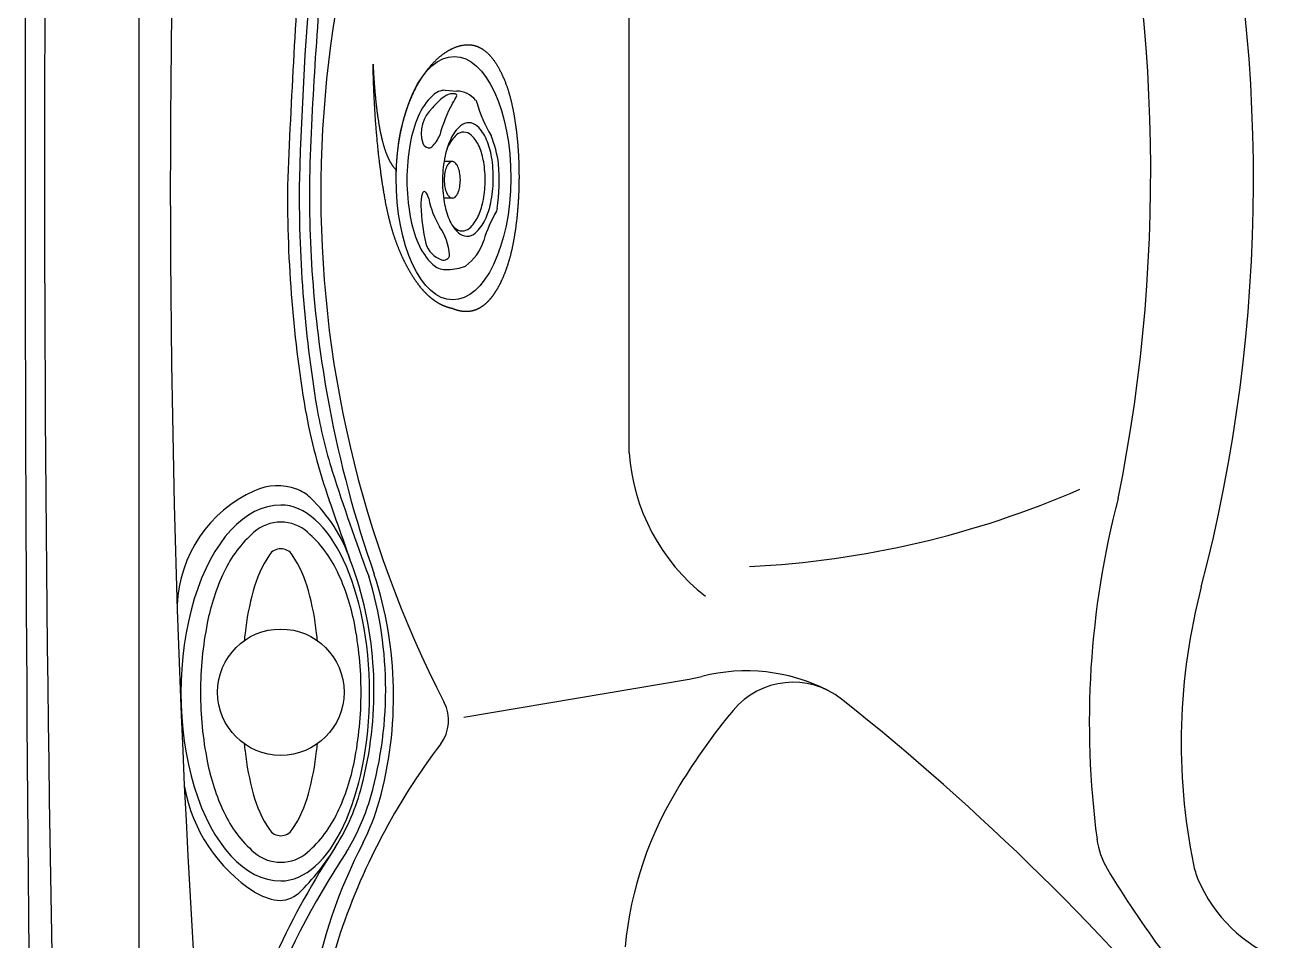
# Model space of a CAD drawing. Extents: x 649 to 723, y 631 to 778.
# Drawn here: x 648.76 to 680.98, y 671.61 to 695.11 of the extents above; entities that cross this region are included whole.
import ezdxf

# ---------------------------------------------------------------- set-up
doc = ezdxf.new("R2010")
doc.units = 0
doc.header["$MEASUREMENT"] = 0
for name, color, linetype in [('1', 4, 'Continuous'), ('204', 7, 'Continuous'), ('SPA', 2, 'Continuous')]:
    doc.layers.add(name, color=color, linetype=linetype)

# ---------------------------------------------------------------- blocks, each defined once
blk = doc.blocks.new('speaker_cover')
at = {"layer": '1'}
blk.add_lwpolyline([(132.406, 82.479, 0.182123), (131.717, 82.22, 0.10272), (130.95, 81.201, 0.06203), (130.518, 79.884, 0.048276), (130.346, 78.114, 0.048276), (130.518, 76.344, 0.06203), (130.95, 75.027, 0.10272), (131.717, 74.008, 0.182123), (132.406, 73.749, 0.182123), (133.094, 74.008, 0.10272), (133.862, 75.027, 0.06203), (134.293, 76.344, 0.048276), (134.465, 78.114, 0.048276), (134.293, 79.884, 0.06203), (133.862, 81.201, 0.10272), (133.094, 82.22, 0.182123)], format="xyb", close=True, dxfattribs=at)
at = {"layer": '1', "color": 3}
for points in [[(132.406, 81.797, 0.252394), (132.111, 81.638, 0.079125), (131.696, 80.718, 0.038428), (131.487, 79.628, 0.003572), (131.467, 79.436, 0.028106)], [(133.344, 79.436, 0.003572), (133.324, 79.628, 0.038428), (133.115, 80.718, 0.079125), (132.7, 81.638, 0.252394), (132.406, 81.797, 0.252394)], [(131.467, 76.792, 0.003572), (131.487, 76.6, 0.038428), (131.696, 75.51, 0.079125), (132.111, 74.59, 0.252394), (132.406, 74.431, 0.252394), (132.7, 74.59, 0.079125), (133.115, 75.51, 0.038428), (133.324, 76.6, 0.003572), (133.344, 76.792, 0.028106)]]:
    blk.add_lwpolyline(points, format="xyb", dxfattribs=at)
at = {"layer": '1'}
blk.add_circle((132.406, 78.114), 1.622, dxfattribs=at)
blk = doc.blocks.new('STANDARD')
at = {"layer": '1', "color": 2}
for p, q in [((0.984, 2.3), (1.28, 2.282)), ((1.162, 0.474), (0.952, 0.472)), ((1.166, -0.466), (0.941, -0.471)), ((0.984, -2.3), (1.056, -2.298))]:
    blk.add_line(p, q, dxfattribs=at)
blk.add_lwpolyline([(0.984, 2.3, 0.194738), (0.662, 2.17, 0.099647), (0.288, 1.626, 0.057272), (0.082, 0.936, 0.043868), (0, 0, 0.043868), (0.082, -0.936, 0.057272), (0.288, -1.626, 0.099647), (0.662, -2.17, 0.194738), (0.984, -2.3, 0.194738)], format="xyb", dxfattribs=at)
for points in [[(1.536, -1.445, 0.188918), (1.753, -1.364, 0.101146), (2.005, -1.027, 0.059435), (2.15, -0.592, 0.045845), (2.216, -0.001, 0.045845), (2.173, 0.591, 0.059435), (2.045, 1.032, 0.101146), (1.806, 1.379, 0.188918), (1.592, 1.468, 0.188918), (1.376, 1.387, 0.101146), (1.123, 1.05, 0.059435), (0.978, 0.615, 0.045845), (0.913, 0.024, 0.045845), (0.955, -0.568, 0.059435), (1.083, -1.009, 0.101146), (1.322, -1.356, 0.188918)], [(1.166, -0.466, 0.191184), (1.234, -0.439, 0.100578), (1.312, -0.328, 0.058587), (1.354, -0.186, 0.045064), (1.371, 0.005, 0.045064), (1.353, 0.196, 0.058587), (1.309, 0.337, 0.100578), (1.231, 0.447, 0.191184), (1.162, 0.474, 0.191184), (1.095, 0.447, 0.100578), (1.017, 0.336, 0.058587), (0.974, 0.194, 0.045064), (0.958, 0.003, 0.045064), (0.976, -0.188, 0.058587), (1.019, -0.329, 0.100578), (1.098, -0.44, 0.191184)]]:
    blk.add_lwpolyline(points, format="xyb", close=True, dxfattribs=at)
at = {"layer": '1', "color": 3}
for points in [[(1.414, -1.311, 0.188918), (1.603, -1.241, 0.101146), (1.823, -0.947, 0.059435), (1.949, -0.568, 0.045845), (2.007, -0.053, 0.045845), (1.969, 0.464, 0.059435), (1.858, 0.848, 0.101146), (1.65, 1.15, 0.188918), (1.463, 1.227, 0.188918), (1.274, 1.157, 0.101146), (1.055, 0.863, 0.010554), (1.026, 0.798, 0.045845)], [(1.172, -1.175, 0.021992), (1.228, -1.234, 0.188918), (1.414, -1.311, 0.188918)]]:
    blk.add_lwpolyline(points, format="xyb", dxfattribs=at)
at = {"layer": '1', "color": 2}
for centre, radius, start, end in [((1.254, 1.613), 0.669, 40.7757, 87.76), ((1.634, 1.941), 0.168, 15.685, 40.7757), ((5.174, 2.935), 3.51, 195.685, 210.8178), ((-0.652, -0.001), 3.033, 7.7761, 22.0333), ((-3.284, 0.004), 5.652, 352.4729, 4.1121), ((5.378, -2.583), 3.559, 149.904, 163.1848), ((2.153, -0.714), 0.168, 329.904, 352.4729), ((0.729, -1.167), 1.301, 306.4998, 342.6906), ((1.026, -0.938), 1.361, 271.2926, 290.5173)]:
    blk.add_arc(centre, radius, start, end, dxfattribs=at)
at = {"layer": '1', "color": 3}
for centre, radius, start, end in [((1.724, 1.025), 1.349, 122.169, 142.4355), ((4.562, 0.132), 3.857, 151.6164, 164.6623), ((1.183, 1.847), 0.366, 80.8518, 118.9625), ((0.568, 2.431), 0.76, 322.2664, 339.394), ((1.235, 2.165), 0.0439, 357.8341, 81.7245), ((1.258, 1.195), 0.889, 132.7569, 196.3026), ((0.095, 1.439), 0.801, 312.5754, 339.0523), ((0.583, 1.008), 0.188, 199.4752, 259.1487), ((0.567, 0.925), 0.103, 259.1487, 312.5754), ((0.453, -0.355), 0.0541, 73.5871, 165.6626), ((0.16, -0.575), 0.411, 13.2926, 41.4318), ((1.287, -0.625), 0.931, 162.2988, 182.6181), ((2.731, -0.06), 2.211, 190.9737, 211.2098), ((5.417, -0.499), 5.062, 181.9016, 192.9406), ((-0.343, -2.033), 1.443, 4.4001, 34.9907), ((1.085, -1.451), 0.629, 196.8623, 251.9047), ((0.943, -1.903), 0.155, 249.9578, 352.6608)]:
    blk.add_arc(centre, radius, start, end, dxfattribs=at)
blk = doc.blocks.new('2010PRODIGY')
at = {"layer": '1', "color": 3}
blk.add_line((2.675, 12.056), (2.675, 74.876), dxfattribs=at)
at = {"layer": '1'}
for p, q in [((15.248, 36.675), (15.248, 51.804)), ((11.002, 29.884), (16.784, 30.864))]:
    blk.add_line(p, q, dxfattribs=at)
for centre, radius, start, end in [((1985.457, 43.468), 1985.706, 179.093756, 180.906244), ((331.026, 43.468), 327.55, 174.94791, 185.05204), ((35.936, 43.347), 28.6, 151.4121, 207.2197), ((-13.816, 43.879), 42.441, 348.6126, 15.0607), ((-10.257, 43.694), 41.518, 345.4052, 14.1644), ((20.333, 37.014), 5.096, 183.8149, 232.0979), ((17.158, 57.836), 24.111, 272.7942, 293.5887), ((49.786, 29.747), 22.737, 165.3463, 187.5623), ((45.223, 29.237), 15.815, 165.368, 191.4096), ((16.116, 34.808), 4, 279.6154, 284.365), ((18.251, 26.47), 4.606, 62.934, 104.365), ((19.452, 28.784), 2, 51.5309, 140.3478), ((-19.296, -19.982), 64.286, 39.3589, 51.53089), ((30.392, 19.716), 16.21, 140.3478, 148.6436), ((24.59, 23.115), 9.488, 147.9398, 174.6863), ((29.229, 27.018), 2, 187.5623, 210.915), ((31.681, 26.504), 2, 191.4096, 202.7807), ((49.689, 39.27), 25.847, 210.915, 222.3046), ((33.31, 27.188), 3.767, 202.7807, 249.0575)]:
    blk.add_arc(centre, radius, start, end, dxfattribs=at)
at = {"layer": '1', "color": 3}
for centre, radius, start, end in [((1051.694, 43.777), 1051.445, 178.304125, 181.728593), ((225.356, 34.408), 219.068, 175.78464, 177.56135), ((97.738, 40.852), 90.739, 174.27246, 178.18806), ((108.669, 40.653), 101.929, 175.11241, 178.27314), ((39.4, 43.24), 32.917, 179.1492, 189.5355), ((39.397, 43.24), 32.614, 179.1485, 189.5357), ((36.647, 43.34), 29.605, 179.2623, 190.6088), ((21.902, 40.494), 15.207, 190.2504, 199.3341), ((20.032, 40.073), 12.992, 189.9074, 197.3499), ((36.253, 43.252), 29.201, 190.5798, 199.3958), ((67.971, 55.633), 63.393, 197.85321, 200.42968), ((6.227, 34.387), 1.439, 70.103, 114.1844), ((7.012, 32.629), 3.364, 114.1153, 177.7007), ((6.377, 34.8), 1, 46.0064, 70.103), ((4.224, 32.57), 4.099, 19.2958, 46.0064), ((-280.019, -66.606), 305.147, 19.13279, 19.54071), ((-0.978, 30.59), 9.979, 342.9999, 16.9857), ((-0.945, 30.429), 10.147, 344.5346, 17.9353), ((-0.973, 30.564), 9.673, 345.4304, 17.1062), ((9.614, 29.808), 1, 322.8744, 27.2197), ((24.121, 18.826), 17.195, 142.8744, 161.8759), ((7.841, 28.815), 4.064, 190.083, 237.1481), ((3.199, 29.427), 5.349, 327.6329, 345.9739), ((2.982, 29.405), 6.089, 333.2343, 343.9683), ((2.581, 29.647), 6.302, 329.1124, 341.7402), ((25.345, 14.985), 21.09, 146.703, 163.7717), ((2.692, 29.587), 5.865, 314.0679, 328.9658), ((20.346, 20.47), 13.439, 152.5592, 169.9607), ((24.459, 15.397), 19.814, 146.2247, 173.1401), ((6.417, 26.645), 1.469, 237.9138, 262.0785), ((6.291, 25.896), 0.71, 263.7811, 312.4868), ((17.797, 21.075), 10.487, 162.8025, 188.9617)]:
    blk.add_arc(centre, radius, start, end, dxfattribs=at)
blk.add_ellipse((10.74, 43.722), major_axis=(0.019, 3.125), ratio=0.470608, dxfattribs=at)
for ratio, start_param, end_param in [(0.530834, 0, 3.141593), (0.472256, 3.141593, 6.283185)]:
    blk.add_ellipse((6.307, 30.509), major_axis=(0, 4.824), ratio=ratio, start_param=start_param, end_param=end_param, dxfattribs=at)
at = {"layer": '204', "color": 3, "linetype": 'Continuous'}
for points in [[(9.274, 43.936), (9.276, 43.976, -0.001738), (9.277, 44.017, -0.001744), (9.279, 44.057, -0.001746), (9.281, 44.098, -0.001743), (9.284, 44.138, -0.001742), (9.287, 44.178, -0.001742), (9.29, 44.219, -0.001743), (9.293, 44.259, -0.001743), (9.297, 44.299, -0.001744), (9.301, 44.339, -0.001745), (9.305, 44.379, -0.001748), (9.309, 44.419, -0.001749), (9.314, 44.458, -0.001752), (9.319, 44.498, -0.001755), (9.324, 44.537, -0.001758), (9.33, 44.577, -0.001762), (9.335, 44.616, -0.001766), (9.341, 44.655, -0.00177), (9.348, 44.694, -0.001776), (9.354, 44.733, -0.001781), (9.361, 44.772, -0.001787), (9.368, 44.81, -0.001793), (9.376, 44.849, -0.001799), (9.383, 44.887, -0.001806), (9.391, 44.925, -0.001814), (9.399, 44.963, -0.001822), (9.408, 45.001, -0.001831), (9.416, 45.039, -0.001839), (9.425, 45.076, -0.001849), (9.434, 45.113, -0.001857), (9.444, 45.151, -0.00187), (9.453, 45.188, -0.001889), (9.463, 45.224, -0.001907), (9.473, 45.261, -0.001922), (9.484, 45.297, -0.001937), (9.494, 45.333, -0.001952), (9.505, 45.369, -0.001968), (9.516, 45.404, -0.001984), (9.528, 45.44, -0.002001), (9.539, 45.475, -0.002018), (9.551, 45.51, -0.002036), (9.563, 45.544, -0.002055), (9.575, 45.578, -0.002074), (9.588, 45.612, -0.002094), (9.6, 45.646, -0.002114), (9.613, 45.68, -0.002135), (9.627, 45.713, -0.002157), (9.64, 45.746, -0.002179), (9.653, 45.779, -0.002203), (9.667, 45.811, -0.002226), (9.681, 45.843, -0.002251), (9.696, 45.875, -0.002276), (9.71, 45.906, -0.002302), (9.725, 45.937, -0.002328), (9.74, 45.968, -0.002356), (9.755, 45.999, -0.002386), (9.77, 46.029, -0.002412), (9.786, 46.059, -0.002432), (9.801, 46.089, -0.002455), (9.817, 46.118, -0.002475), (9.833, 46.147, -0.002498), (9.85, 46.175, -0.00252), (9.866, 46.203, -0.002545), (9.883, 46.231, -0.002568), (9.899, 46.259, -0.002595), (9.916, 46.286, -0.00262), (9.934, 46.313, -0.002648), (9.951, 46.339, -0.002675), (9.968, 46.365, -0.002706), (9.986, 46.391, -0.002735), (10.004, 46.416, -0.002767), (10.022, 46.441, -0.002798), (10.04, 46.465, -0.002832), (10.058, 46.489, -0.002866), (10.076, 46.513, -0.002902), (10.095, 46.536, -0.002937), (10.114, 46.559, -0.002977), (10.132, 46.582, -0.003017), (10.151, 46.604, -0.003054), (10.17, 46.626, -0.003091), (10.19, 46.647, -0.003121), (10.209, 46.668, -0.003138), (10.228, 46.688, -0.003173), (10.247, 46.708, -0.003197), (10.267, 46.728, -0.003229), (10.286, 46.747, -0.003255), (10.306, 46.765, -0.003291), (10.325, 46.783, -0.003318), (10.344, 46.801, -0.003354), (10.364, 46.818, -0.003382), (10.383, 46.835, -0.00342), (10.403, 46.851, -0.00345), (10.422, 46.866, -0.00349), (10.442, 46.882, -0.003522), (10.461, 46.896, -0.003564), (10.48, 46.911, -0.003597), (10.5, 46.925, -0.003641), (10.519, 46.938, -0.003678), (10.538, 46.951, -0.003723), (10.558, 46.964, -0.003756), (10.577, 46.976, -0.00381), (10.596, 46.988, -0.003873), (10.615, 46.999, -0.003898), (10.634, 47.01, -0.003838), (10.653, 47.02, -0.004198), (10.674, 47.031, -0.004556), (10.696, 47.042, -0.00476), (10.72, 47.053, -0.005629), (10.745, 47.065, -0.005735), (10.772, 47.076, -0.005487), (10.801, 47.087, -0.006965), (10.831, 47.098, -0.00978), (10.863, 47.108, -0.006995), (10.894, 47.117, -0.000596), (10.923, 47.125, -0.012499), (10.962, 47.133, -0.024575), (11.024, 47.14, -0.011665), (11.107, 47.147, -0.005755)], [(11.107, 47.147), (11.134, 47.146, -0.009179), (11.16, 47.145, -0.009369), (11.186, 47.142, -0.009499), (11.212, 47.139, -0.009549), (11.237, 47.134, -0.009592), (11.262, 47.129, -0.009601), (11.287, 47.123, -0.009586), (11.311, 47.116, -0.009534), (11.336, 47.107, -0.009458), (11.36, 47.098, -0.009349), (11.383, 47.088, -0.009223), (11.407, 47.077, -0.009071), (11.43, 47.065, -0.00889), (11.453, 47.053, -0.008687), (11.476, 47.039, -0.008494), (11.498, 47.024, -0.008279), (11.521, 47.009, -0.008089), (11.543, 46.992, -0.007916), (11.565, 46.975, -0.007669), (11.587, 46.956, -0.007466), (11.609, 46.936, -0.00724), (11.63, 46.916, -0.007023), (11.652, 46.894, -0.006787), (11.674, 46.871, -0.00658), (11.695, 46.847, -0.006353), (11.716, 46.822, -0.00615), (11.737, 46.796, -0.005932), (11.758, 46.768, -0.005739), (11.779, 46.74, -0.005532), (11.8, 46.71, -0.005348), (11.821, 46.68, -0.005155), (11.841, 46.648, -0.004985), (11.861, 46.615, -0.004802), (11.882, 46.58, -0.004639), (11.902, 46.545, -0.004476), (11.921, 46.508, -0.004339), (11.941, 46.47, -0.004168), (11.96, 46.431, -0.004006), (11.98, 46.391, -0.003905), (11.999, 46.349, -0.003834), (12.018, 46.306, -0.003594), (12.036, 46.263, -0.003438), (12.054, 46.22, -0.003304), (12.07, 46.178, -0.002996), (12.086, 46.137, -0.002831), (12.1, 46.099, -0.002634), (12.113, 46.062, -0.002523), (12.125, 46.028, -0.002394), (12.135, 45.997, -0.002383), (12.144, 45.969, -0.002266), (12.152, 45.943, -0.002315), (12.16, 45.918, -0.002016), (12.167, 45.893, -0.001714), (12.175, 45.866, -0.001809), (12.183, 45.839, -0.001837), (12.19, 45.812, -0.001754), (12.197, 45.784, -0.001692), (12.205, 45.755, -0.001675), (12.212, 45.726, -0.001646), (12.219, 45.697, -0.001611), (12.226, 45.667, -0.001576), (12.233, 45.636, -0.00155), (12.24, 45.605, -0.00152), (12.247, 45.573, -0.001495), (12.254, 45.541, -0.001466), (12.261, 45.508, -0.001443), (12.268, 45.474, -0.001417), (12.274, 45.44, -0.001395), (12.281, 45.406, -0.001371), (12.287, 45.371, -0.001351), (12.293, 45.335, -0.001328), (12.3, 45.299, -0.00131), (12.306, 45.262, -0.001288), (12.312, 45.225, -0.00127), (12.317, 45.187, -0.001252), (12.323, 45.148, -0.001239), (12.329, 45.109, -0.001213), (12.334, 45.07, -0.001196), (12.34, 45.03, -0.001188), (12.345, 44.991, -0.001176), (12.35, 44.95, -0.001166), (12.355, 44.91, -0.001157), (12.36, 44.87, -0.001149), (12.364, 44.829, -0.001141), (12.368, 44.789, -0.001133), (12.373, 44.748, -0.001126), (12.377, 44.707, -0.001119), (12.38, 44.665, -0.001112), (12.384, 44.624, -0.001106), (12.388, 44.582, -0.001101), (12.391, 44.541, -0.001095), (12.394, 44.499, -0.001091), (12.397, 44.457, -0.001086), (12.4, 44.415, -0.001083), (12.403, 44.373, -0.001079), (12.405, 44.33, -0.001075), (12.407, 44.288, -0.001073), (12.409, 44.245, -0.001074), (12.411, 44.203, -0.001066), (12.413, 44.16, -0.001053), (12.415, 44.117, -0.001042), (12.416, 44.074, -0.001032), (12.417, 44.032, -0.001028), (12.418, 43.989, -0.001028), (12.419, 43.946, -0.001028), (12.42, 43.903, -0.001026), (12.42, 43.86, -0.001025), (12.42, 43.817, -0.001025), (12.421, 43.775, -0.001025), (12.421, 43.732, -0.001025), (12.42, 43.689, -0.001026), (12.42, 43.646, -0.001026), (12.419, 43.604, -0.001028), (12.419, 43.561, -0.001029), (12.418, 43.518, -0.001031), (12.417, 43.476, -0.001033), (12.415, 43.433, -0.001035), (12.414, 43.391, -0.001038), (12.412, 43.348, -0.001041), (12.41, 43.306, -0.001045), (12.408, 43.263, -0.001049), (12.406, 43.221, -0.001053), (12.404, 43.179, -0.001057), (12.402, 43.137, -0.001062), (12.399, 43.095, -0.001067), (12.396, 43.053, -0.001073), (12.393, 43.011, -0.001079), (12.39, 42.97, -0.001085), (12.386, 42.928, -0.001092), (12.383, 42.887, -0.001099), (12.379, 42.845, -0.001106), (12.375, 42.804, -0.001114), (12.371, 42.763, -0.001122), (12.367, 42.722, -0.001131), (12.363, 42.681, -0.00114), (12.358, 42.641, -0.001149), (12.353, 42.6, -0.001159), (12.348, 42.56, -0.00117), (12.343, 42.52, -0.001181), (12.338, 42.48, -0.001193), (12.332, 42.44, -0.001204), (12.327, 42.4, -0.001215), (12.321, 42.361, -0.00123), (12.315, 42.321, -0.001245), (12.309, 42.282, -0.001255), (12.303, 42.243, -0.001275), (12.296, 42.205, -0.001301), (12.29, 42.167, -0.001322), (12.283, 42.129, -0.001348), (12.276, 42.093, -0.001368), (12.269, 42.056, -0.001393), (12.262, 42.021, -0.001416), (12.255, 41.986, -0.001444), (12.248, 41.951, -0.001468), (12.241, 41.917, -0.001497), (12.233, 41.883, -0.001524), (12.226, 41.85, -0.001555), (12.218, 41.818, -0.001583), (12.21, 41.786, -0.001616), (12.203, 41.755, -0.001647), (12.195, 41.724, -0.001683), (12.187, 41.693, -0.001716), (12.179, 41.664, -0.001754), (12.171, 41.634, -0.001789), (12.163, 41.606, -0.001831), (12.154, 41.578, -0.001872), (12.146, 41.55, -0.001914), (12.138, 41.523, -0.001945), (12.129, 41.496, -0.002006), (12.121, 41.47, -0.002098), (12.112, 41.444, -0.002093), (12.103, 41.419, -0.001932), (12.094, 41.394, -0.001805), (12.086, 41.37, -0.001676), (12.077, 41.346, -0.001633), (12.068, 41.322, -0.001673), (12.058, 41.298, -0.001693), (12.049, 41.274, -0.001685), (12.04, 41.251, -0.001689), (12.03, 41.228, -0.001697), (12.021, 41.205, -0.001701), (12.011, 41.182, -0.001692), (12.002, 41.16, -0.001718), (11.992, 41.138, -0.001781), (11.982, 41.116, -0.001835), (11.972, 41.094, -0.001882), (11.962, 41.073, -0.001923), (11.952, 41.052, -0.001958), (11.942, 41.031, -0.001996), (11.931, 41.01, -0.002037), (11.921, 40.99, -0.002079), (11.911, 40.97, -0.002121), (11.9, 40.95, -0.002166), (11.89, 40.93, -0.002211), (11.879, 40.911, -0.002256), (11.868, 40.892, -0.002302), (11.857, 40.873, -0.002348), (11.846, 40.855, -0.002393), (11.835, 40.837, -0.002445), (11.824, 40.819, -0.002495), (11.813, 40.801, -0.002548), (11.802, 40.784, -0.0026), (11.791, 40.767, -0.002657), (11.78, 40.75, -0.002711), (11.769, 40.734, -0.002769), (11.757, 40.718, -0.002825), (11.746, 40.702, -0.002886), (11.734, 40.687, -0.002944), (11.723, 40.672, -0.003007), (11.711, 40.657, -0.003067), (11.7, 40.643, -0.003132), (11.688, 40.629, -0.003194), (11.676, 40.615, -0.003261), (11.665, 40.601, -0.003325), (11.653, 40.588, -0.003393), (11.641, 40.575, -0.003458), (11.629, 40.562, -0.003528), (11.617, 40.55, -0.003594), (11.605, 40.538, -0.003665), (11.593, 40.526, -0.003732), (11.581, 40.515, -0.003803), (11.568, 40.504, -0.003871), (11.556, 40.493, -0.003942), (11.544, 40.482, -0.00401), (11.531, 40.472, -0.00408), (11.519, 40.462, -0.004147), (11.506, 40.452, -0.004217), (11.494, 40.443, -0.004282), (11.481, 40.434, -0.00435), (11.469, 40.425, -0.004413), (11.456, 40.417, -0.004478), (11.443, 40.408, -0.004538), (11.43, 40.401, -0.0046), (11.418, 40.393, -0.004656), (11.405, 40.386, -0.004713), (11.392, 40.379, -0.004765), (11.379, 40.372, -0.004817), (11.366, 40.365, -0.004863), (11.352, 40.359, -0.00491), (11.339, 40.354, -0.00495), (11.326, 40.348, -0.004989), (11.313, 40.343, -0.005019), (11.299, 40.338, -0.005054), (11.286, 40.333, -0.005089), (11.272, 40.329, -0.0051), (11.259, 40.325, -0.005086), (11.245, 40.321, -0.005143), (11.232, 40.317, -0.005243), (11.218, 40.314, -0.005091), (11.204, 40.311, -0.004755), (11.191, 40.308, -0.005247), (11.177, 40.306, -0.006245), (11.162, 40.304, -0.004725), (11.149, 40.302, -0.001616), (11.137, 40.3, -0.006641), (11.121, 40.299, -0.011321), (11.096, 40.298, -0.005473), (11.063, 40.297, -0.002883)], [(8.676, 46.651), (8.677, 46.625, 0.000311), (8.679, 46.598, 0.000312), (8.68, 46.572, 0.000314), (8.681, 46.545, 0.000318), (8.683, 46.519, 0.000322), (8.684, 46.493, 0.000325), (8.686, 46.467, 0.000328), (8.687, 46.441, 0.000332), (8.689, 46.415, 0.000335), (8.69, 46.389, 0.000339), (8.692, 46.363, 0.000343), (8.693, 46.337, 0.000346), (8.695, 46.312, 0.00035), (8.697, 46.286, 0.000354), (8.698, 46.26, 0.000358), (8.7, 46.235, 0.000362), (8.702, 46.21, 0.000366), (8.704, 46.184, 0.000371), (8.706, 46.159, 0.000375), (8.707, 46.134, 0.000379), (8.709, 46.109, 0.000384), (8.711, 46.084, 0.000388), (8.713, 46.059, 0.000393), (8.715, 46.034, 0.000398), (8.717, 46.009, 0.000402), (8.719, 45.984, 0.000407), (8.721, 45.96, 0.000412), (8.723, 45.935, 0.000417), (8.726, 45.911, 0.000422), (8.728, 45.886, 0.000428), (8.73, 45.862, 0.000433), (8.732, 45.838, 0.000439), (8.735, 45.814, 0.000444), (8.737, 45.79, 0.00045), (8.739, 45.766, 0.000456), (8.742, 45.742, 0.000462), (8.744, 45.719, 0.000468), (8.747, 45.695, 0.000474), (8.749, 45.671, 0.00048), (8.752, 45.648, 0.000487), (8.754, 45.625, 0.000493), (8.757, 45.601, 0.0005), (8.76, 45.578, 0.000507), (8.762, 45.555, 0.000515), (8.765, 45.532, 0.00052), (8.768, 45.51, 0.000525), (8.771, 45.487, 0.000536), (8.773, 45.464, 0.000556), (8.776, 45.442, 0.000547), (8.779, 45.419, 0.000513), (8.782, 45.397, 0.000584), (8.785, 45.374, 0.000734), (8.788, 45.351, 0.000555), (8.792, 45.329, 0.000156), (8.794, 45.309, 0.00084), (8.798, 45.283, 0.00152), (8.804, 45.243, 0.000744), (8.812, 45.191, 0.000388)], [(9.008, 43.06), (8.997, 43.118, -0.000986), (8.987, 43.176, -0.000989), (8.976, 43.234, -0.000981), (8.966, 43.292, -0.000963), (8.956, 43.351, -0.000949), (8.946, 43.409, -0.000936), (8.937, 43.468, -0.000924), (8.927, 43.527, -0.00091), (8.918, 43.585, -0.000898), (8.909, 43.644, -0.000885), (8.901, 43.703, -0.000873), (8.892, 43.763, -0.00086), (8.884, 43.822, -0.000849), (8.876, 43.881, -0.000836), (8.868, 43.94, -0.000825), (8.86, 44, -0.000811), (8.852, 44.059, -0.000799), (8.845, 44.119, -0.000788), (8.838, 44.179, -0.000778), (8.831, 44.239, -0.000767), (8.824, 44.299, -0.000757), (8.817, 44.358, -0.000746), (8.811, 44.419, -0.000736), (8.804, 44.479, -0.000726), (8.798, 44.539, -0.000716), (8.792, 44.599, -0.000706), (8.786, 44.659, -0.000697), (8.781, 44.72, -0.000687), (8.775, 44.78, -0.000679), (8.77, 44.84, -0.000669), (8.765, 44.901, -0.000661), (8.76, 44.961, -0.000651), (8.755, 45.022, -0.000643), (8.75, 45.082, -0.000634), (8.746, 45.143, -0.000626), (8.741, 45.204, -0.000618), (8.737, 45.264, -0.00061), (8.733, 45.325, -0.000601), (8.729, 45.385, -0.000594), (8.725, 45.446, -0.000586), (8.721, 45.507, -0.000578), (8.718, 45.567, -0.00057), (8.714, 45.628, -0.000564), (8.711, 45.688, -0.000557), (8.708, 45.749, -0.000548), (8.705, 45.809, -0.000538), (8.702, 45.87, -0.000535), (8.699, 45.93, -0.000538), (8.697, 45.991, -0.000517), (8.694, 46.051, -0.000479), (8.692, 46.111, -0.000518), (8.69, 46.172, -0.000603), (8.688, 46.234, -0.000459), (8.686, 46.292, -0.00017), (8.684, 46.344, -0.000624), (8.682, 46.412, -0.001047), (8.679, 46.515, -0.000512), (8.676, 46.651, -0.000274)], [(8.812, 45.191), (8.816, 45.166, 0.000876), (8.82, 45.14, 0.000863), (8.825, 45.114, 0.000874), (8.829, 45.089, 0.000912), (8.833, 45.063, 0.000942), (8.838, 45.037, 0.000969), (8.843, 45.012, 0.000996), (8.847, 44.986, 0.001029), (8.852, 44.961, 0.001059), (8.857, 44.935, 0.001093), (8.862, 44.91, 0.001125), (8.867, 44.885, 0.001162), (8.873, 44.86, 0.001197), (8.878, 44.835, 0.001236), (8.884, 44.81, 0.001274), (8.889, 44.785, 0.001317), (8.895, 44.76, 0.001357), (8.901, 44.735, 0.001404), (8.907, 44.711, 0.001448), (8.913, 44.687, 0.001498), (8.919, 44.663, 0.001547), (8.925, 44.639, 0.001602), (8.932, 44.615, 0.001655), (8.938, 44.591, 0.001715), (8.945, 44.568, 0.001773), (8.952, 44.545, 0.001838), (8.958, 44.522, 0.001902), (8.965, 44.499, 0.001974), (8.973, 44.476, 0.002044), (8.98, 44.454, 0.002123), (8.987, 44.432, 0.002201), (8.995, 44.41, 0.002287), (9.003, 44.389, 0.002374), (9.01, 44.367, 0.002468), (9.018, 44.346, 0.002565), (9.026, 44.326, 0.002671), (9.035, 44.306, 0.002776), (9.043, 44.285, 0.002886), (9.052, 44.266, 0.003009), (9.06, 44.246, 0.003151), (9.069, 44.227, 0.003302), (9.078, 44.208, 0.003486), (9.087, 44.19, 0.003669), (9.097, 44.172, 0.003869), (9.106, 44.154, 0.004049), (9.116, 44.137, 0.004227), (9.126, 44.12, 0.004476), (9.136, 44.103, 0.004811), (9.146, 44.087, 0.004878), (9.157, 44.071, 0.004731), (9.167, 44.056, 0.005512), (9.178, 44.04, 0.006999), (9.19, 44.025, 0.005456), (9.201, 44.012, 0.001676), (9.211, 43.999, 0.008304), (9.224, 43.984, 0.015461), (9.246, 43.963, 0.007834), (9.274, 43.936, 0.004171)], [(9.269, 43.877), (9.269, 43.879, -0.001088), (9.269, 43.88, -0.001066), (9.269, 43.882, -0.00109), (9.269, 43.883, -0.001167), (9.269, 43.885, -0.001224), (9.269, 43.886, -0.001276), (9.269, 43.888, -0.001326), (9.269, 43.889, -0.001384), (9.269, 43.891, -0.001436), (9.269, 43.892, -0.001493), (9.269, 43.893, -0.001544), (9.269, 43.895, -0.001602), (9.269, 43.896, -0.001654), (9.269, 43.898, -0.001711), (9.269, 43.899, -0.001763), (9.269, 43.901, -0.001821), (9.269, 43.902, -0.001872), (9.269, 43.904, -0.001929), (9.269, 43.905, -0.00198), (9.269, 43.907, -0.002038), (9.269, 43.908, -0.002088), (9.269, 43.91, -0.002143), (9.27, 43.911, -0.002195), (9.27, 43.912, -0.002256), (9.27, 43.914, -0.002299), (9.27, 43.915, -0.002337), (9.27, 43.917, -0.002409), (9.27, 43.918, -0.002519), (9.271, 43.92, -0.002486), (9.271, 43.921, -0.002353), (9.271, 43.923, -0.002668), (9.271, 43.924, -0.003284), (9.272, 43.926, -0.00249), (9.272, 43.927, -0.000766), (9.272, 43.928, -0.003671), (9.273, 43.93, -0.006507), (9.273, 43.932, -0.003176), (9.274, 43.936, -0.001666)], [(9.875, 40.946), (9.86, 40.966, -0.002052), (9.845, 40.986, -0.002036), (9.83, 41.006, -0.002013), (9.815, 41.026, -0.001985), (9.8, 41.047, -0.00196), (9.785, 41.068, -0.001937), (9.771, 41.089, -0.001914), (9.756, 41.11, -0.001891), (9.742, 41.132, -0.001869), (9.727, 41.153, -0.001848), (9.713, 41.175, -0.001827), (9.699, 41.197, -0.001807), (9.685, 41.219, -0.001788), (9.671, 41.242, -0.001769), (9.657, 41.264, -0.001751), (9.643, 41.287, -0.001733), (9.629, 41.31, -0.001716), (9.616, 41.333, -0.0017), (9.603, 41.357, -0.001684), (9.589, 41.38, -0.001669), (9.576, 41.404, -0.001653), (9.563, 41.428, -0.001639), (9.55, 41.452, -0.001625), (9.537, 41.476, -0.001613), (9.524, 41.5, -0.001598), (9.512, 41.525, -0.001583), (9.499, 41.55, -0.001575), (9.487, 41.575, -0.001575), (9.474, 41.6, -0.001573), (9.462, 41.625, -0.00157), (9.45, 41.65, -0.001559), (9.438, 41.676, -0.001541), (9.426, 41.701, -0.001525), (9.415, 41.727, -0.001512), (9.403, 41.753, -0.001498), (9.392, 41.779, -0.001485), (9.38, 41.806, -0.001472), (9.369, 41.832, -0.001459), (9.358, 41.859, -0.001446), (9.347, 41.885, -0.001434), (9.336, 41.912, -0.001422), (9.325, 41.939, -0.001411), (9.315, 41.967, -0.0014), (9.304, 41.994, -0.001389), (9.294, 42.021, -0.001378), (9.283, 42.049, -0.001368), (9.273, 42.077, -0.001358), (9.263, 42.105, -0.001348), (9.253, 42.133, -0.001339), (9.243, 42.161, -0.001329), (9.234, 42.189, -0.001321), (9.224, 42.217, -0.001312), (9.215, 42.246, -0.001303), (9.205, 42.275, -0.001295), (9.196, 42.303, -0.001287), (9.187, 42.332, -0.00128), (9.178, 42.361, -0.001272), (9.17, 42.39, -0.001266), (9.161, 42.42, -0.001258), (9.152, 42.449, -0.001248), (9.144, 42.479, -0.001237), (9.136, 42.508, -0.001225), (9.127, 42.538, -0.001217), (9.119, 42.568, -0.001213), (9.112, 42.598, -0.001203), (9.104, 42.628, -0.001189), (9.096, 42.658, -0.001192), (9.089, 42.688, -0.001209), (9.081, 42.719, -0.001169), (9.074, 42.749, -0.001086), (9.067, 42.779, -0.001192), (9.06, 42.81, -0.001413), (9.053, 42.842, -0.001067), (9.046, 42.872, -0.000366), (9.04, 42.899, -0.001495), (9.033, 42.934, -0.002551), (9.022, 42.989, -0.001238), (9.008, 43.06, -0.000654)], [(10.702, 40.377), (10.689, 40.38, -0.003029), (10.675, 40.383, -0.002983), (10.662, 40.387, -0.002978), (10.649, 40.39, -0.003021), (10.635, 40.394, -0.003043), (10.622, 40.397, -0.003059), (10.609, 40.401, -0.003069), (10.595, 40.406, -0.003087), (10.582, 40.41, -0.003096), (10.568, 40.414, -0.003109), (10.555, 40.419, -0.003113), (10.541, 40.424, -0.003122), (10.528, 40.429, -0.003123), (10.514, 40.435, -0.003128), (10.5, 40.44, -0.003125), (10.487, 40.446, -0.003127), (10.473, 40.452, -0.00312), (10.459, 40.458, -0.003118), (10.446, 40.464, -0.003108), (10.432, 40.471, -0.003103), (10.418, 40.478, -0.003089), (10.404, 40.485, -0.003079), (10.391, 40.492, -0.003064), (10.377, 40.5, -0.00306), (10.363, 40.507, -0.003049), (10.349, 40.515, -0.003046), (10.335, 40.524, -0.003035), (10.321, 40.532, -0.003029), (10.307, 40.541, -0.003016), (10.293, 40.55, -0.00301), (10.28, 40.559, -0.002995), (10.266, 40.569, -0.002987), (10.252, 40.578, -0.002971), (10.238, 40.588, -0.002962), (10.224, 40.599, -0.002945), (10.21, 40.609, -0.002934), (10.196, 40.62, -0.002916), (10.182, 40.631, -0.002904), (10.168, 40.642, -0.002885), (10.154, 40.654, -0.002872), (10.14, 40.666, -0.002851), (10.126, 40.678, -0.002835), (10.112, 40.69, -0.002816), (10.098, 40.703, -0.002806), (10.084, 40.716, -0.002776), (10.07, 40.729, -0.002742), (10.056, 40.743, -0.002745), (10.042, 40.756, -0.002787), (10.028, 40.771, -0.002678), (10.014, 40.785, -0.002475), (10, 40.8, -0.002725), (9.986, 40.815, -0.003244), (9.971, 40.831, -0.002405), (9.958, 40.846, -0.000762), (9.946, 40.859, -0.003415), (9.93, 40.878, -0.005774), (9.906, 40.907, -0.002731), (9.875, 40.946, -0.001416)], [(11.063, 40.297), (11.059, 40.297, -0.001441), (11.055, 40.297, -0.001436), (11.05, 40.297, -0.001434), (11.046, 40.297, -0.001433), (11.042, 40.297, -0.001432), (11.037, 40.297, -0.00143), (11.033, 40.297, -0.001428), (11.029, 40.298, -0.001427), (11.024, 40.298, -0.001422), (11.02, 40.298, -0.001413), (11.016, 40.298, -0.001408), (11.011, 40.299, -0.001404), (11.007, 40.299, -0.001399), (11.002, 40.299, -0.001395), (10.998, 40.3, -0.00139), (10.994, 40.3, -0.001386), (10.989, 40.3, -0.001381), (10.985, 40.301, -0.001377), (10.98, 40.301, -0.001372), (10.976, 40.302, -0.001367), (10.972, 40.302, -0.001363), (10.967, 40.303, -0.001358), (10.963, 40.303, -0.001353), (10.958, 40.304, -0.001348), (10.954, 40.305, -0.001343), (10.949, 40.305, -0.001339), (10.945, 40.306, -0.001333), (10.94, 40.307, -0.001329), (10.936, 40.307, -0.001323), (10.931, 40.308, -0.001319), (10.927, 40.309, -0.001313), (10.922, 40.31, -0.001308), (10.918, 40.311, -0.001303), (10.914, 40.311, -0.001298), (10.909, 40.312, -0.001293), (10.905, 40.313, -0.001288), (10.9, 40.314, -0.001282), (10.896, 40.315, -0.001277), (10.891, 40.316, -0.001272), (10.886, 40.317, -0.001267), (10.882, 40.318, -0.001261), (10.877, 40.319, -0.001256), (10.873, 40.32, -0.001251), (10.868, 40.321, -0.001246), (10.864, 40.322, -0.00124), (10.859, 40.323, -0.001235), (10.855, 40.325, -0.001229), (10.85, 40.326, -0.001224), (10.846, 40.327, -0.001219), (10.841, 40.328, -0.001213), (10.836, 40.33, -0.001208), (10.832, 40.331, -0.001203), (10.827, 40.332, -0.001197), (10.823, 40.334, -0.001192), (10.818, 40.335, -0.001186), (10.814, 40.336, -0.001181), (10.809, 40.338, -0.001176), (10.804, 40.339, -0.00117), (10.8, 40.341, -0.001165), (10.795, 40.342, -0.00116), (10.791, 40.344, -0.001158), (10.786, 40.345, -0.001159), (10.781, 40.347, -0.001157), (10.777, 40.348, -0.001154), (10.772, 40.35, -0.001146), (10.767, 40.352, -0.001135), (10.763, 40.353, -0.00114), (10.758, 40.355, -0.001159), (10.753, 40.357, -0.001122), (10.749, 40.359, -0.001043), (10.744, 40.36, -0.001148), (10.74, 40.362, -0.001364), (10.735, 40.364, -0.001029), (10.73, 40.366, -0.00035), (10.726, 40.367, -0.001448), (10.721, 40.37, -0.002473), (10.713, 40.373, -0.001199), (10.702, 40.377, -0.000632)]]:
    blk.add_lwpolyline(points, format="xyb", dxfattribs=at)
at = {"layer": '1'}
blk.add_blockref('Standard', (9.545, 43.677), dxfattribs=at)
at = {"layer": 'SPA', "color": 1, "rotation": 180}
blk.add_blockref('speaker_cover', (138.716, 108.642), dxfattribs=at)

msp = doc.modelspace()

# ---------------------------------------------------------------- block references
at = {"layer": '1'}
msp.add_blockref('2010PRODIGY', (649.013, 647.46), dxfattribs=at)

doc.saveas('drawing.dxf')
